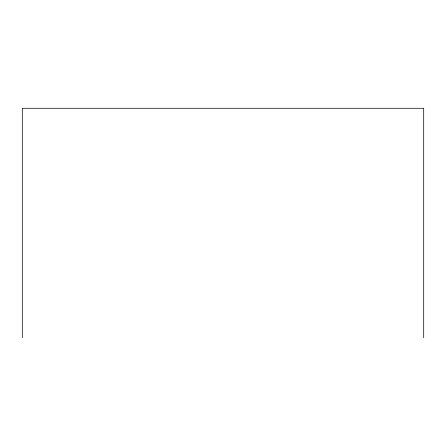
<?xml version="1.0" encoding="UTF-8"?>
<svg xmlns="http://www.w3.org/2000/svg" width="446" height="446" viewBox="0 0 446 446"><rect width="100%" height="100%" fill="white"/><g stroke="black" fill="none" stroke-linecap="round" stroke-linejoin="round"><path stroke-width="0.67" d="M423.7 337.717L423.7 108.283L22.3 108.283L22.3 337.717"/></g></svg>
